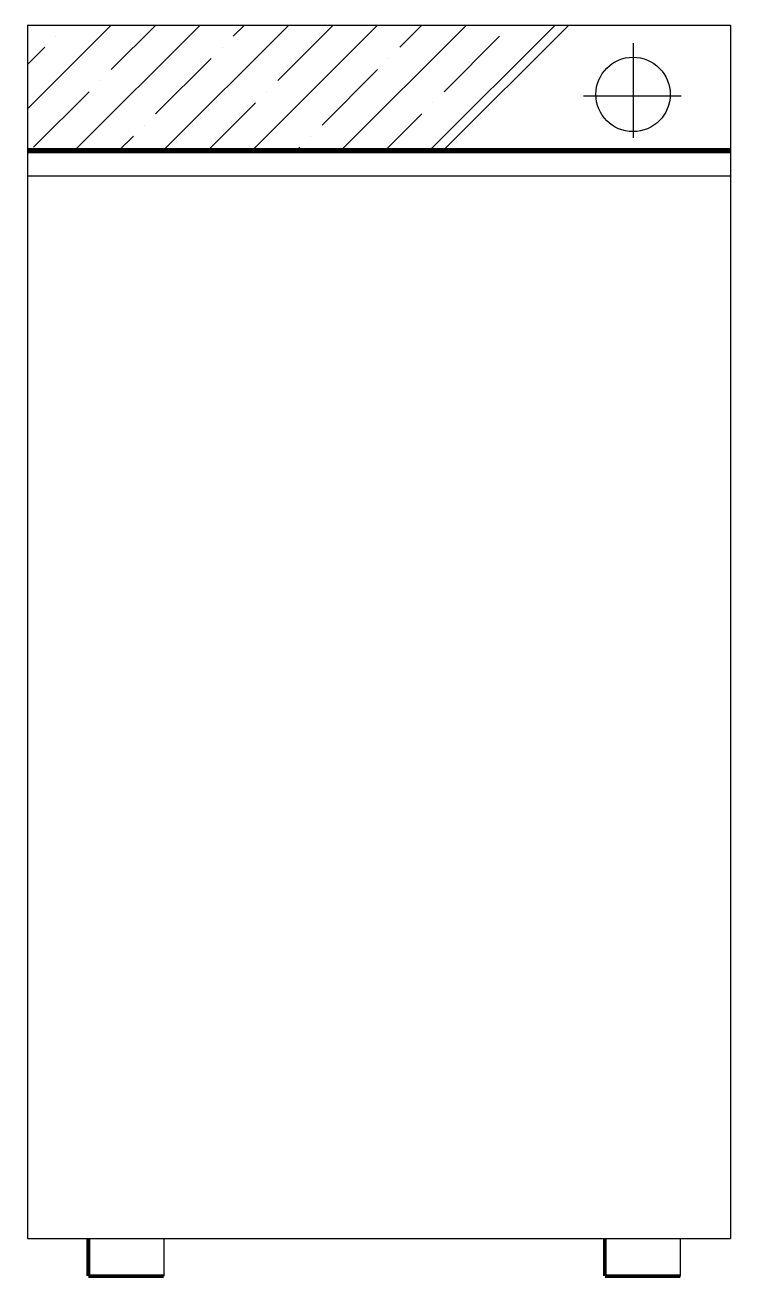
# Model space of a CAD drawing. Extents: x -0.562 to 0.002, y -0.998 to 0.
import ezdxf

# ---------------------------------------------------------------- set-up
doc = ezdxf.new("R2010")
doc.units = 0
doc.header["$MEASUREMENT"] = 0
doc.layers.get('0').update_dxf_attribs({"linetype": 'CONTINUOUS'})

# ---------------------------------------------------------------- blocks, each defined once
blk = doc.blocks.new('*X0')
at = {"color": 0}
for p, q in [((81.26827, 89.18787), (81.33501, 89.2546)), ((81.2996, 89.25455), (81.29965, 89.2546)), ((81.30572, 89.1546), (81.40572, 89.2546)), ((81.33496, 89.2192), (81.37036, 89.2546)), ((81.37643, 89.1546), (81.47643, 89.2546)), ((81.43218, 89.24571), (81.44107, 89.2546)), ((81.44714, 89.1546), (81.54714, 89.2546)), ((81.46754, 89.21036), (81.51173, 89.25455)), ((81.51785, 89.1546), (81.61785, 89.2546)), ((81.56477, 89.23688), (81.5825, 89.2546)), ((81.58856, 89.1546), (81.68856, 89.2546)), ((81.65316, 89.25455), (81.65316, 89.25455)), ((81.26827, 89.22322), (81.28192, 89.23688)), ((81.29076, 89.24571), (81.29076, 89.24571)), ((81.42335, 89.23688), (81.42335, 89.23688)), ((81.60012, 89.20152), (81.64432, 89.24571)), ((81.37031, 89.18384), (81.41451, 89.22804)), ((81.55593, 89.22804), (81.55593, 89.22804)), ((81.5029, 89.175), (81.54709, 89.2192)), ((81.32612, 89.21036), (81.32612, 89.21036)), ((81.27309, 89.15733), (81.31728, 89.20152)), ((81.4587, 89.20152), (81.4587, 89.20152)), ((81.41179, 89.1546), (81.44986, 89.19268)), ((81.59128, 89.19268), (81.59128, 89.19268)), ((81.55321, 89.1546), (81.58244, 89.18384)), ((81.36147, 89.175), (81.36147, 89.175)), ((81.34107, 89.1546), (81.35264, 89.16617)), ((81.4825, 89.1546), (81.48522, 89.15733)), ((81.49406, 89.16617), (81.49406, 89.16617))]:
    blk.add_line(p, q, dxfattribs=at)

msp = doc.modelspace()

# ---------------------------------------------------------------- linework, layer by layer
for p, q in [((-0.56, 0), (-0.56, -0.966)), ((0, 0), (0, -0.966)), ((-0.56, 0), (0, 0)), ((-0.12884, 0), (-0.22884, -0.1)), ((-0.07761, -0.0145), (-0.07761, -0.08978)), ((-0.11714, -0.05646), (-0.03932, -0.05646)), ((-0.56, -0.12), (0, -0.12)), ((-0.56, -0.966), (0, -0.966)), ((-0.45154, -0.966), (-0.45154, -0.996)), ((-0.04, -0.966), (-0.04, -0.996))]:
    msp.add_line(p, q)
for points, const_width in [([(-0.56, -0.1), (0, -0.1)], 0.004), ([(-0.51154, -0.966), (-0.51154, -0.996)], 0.003), ([(-0.1, -0.966), (-0.1, -0.996)], 0.003), ([(-0.51154, -0.996), (-0.45154, -0.996)], 0.003), ([(-0.1, -0.996), (-0.04, -0.996)], 0.003)]:
    msp.add_lwpolyline(points, dxfattribs=dict(const_width=const_width))
msp.add_circle((-0.07761, -0.05523), 0.02962)

# ---------------------------------------------------------------- block references
msp.add_blockref('*X0', (-81.82827, -89.2546))

doc.saveas('drawing.dxf')
